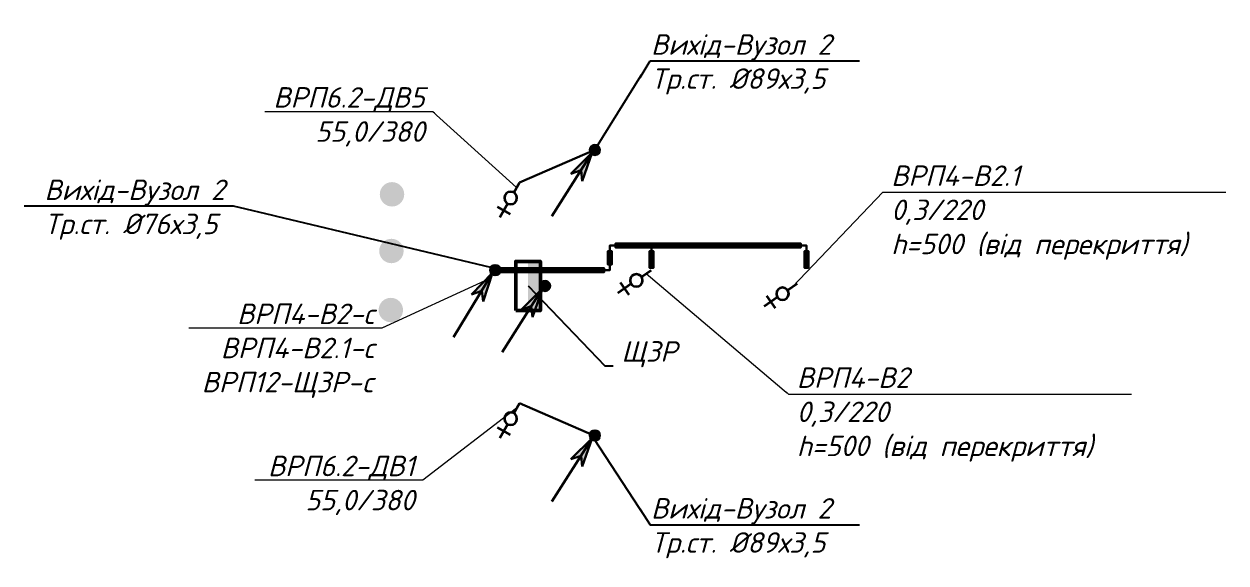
# Model space of a CAD drawing. Header units: millimetres. Extents: x -164867 to 807677, y -316775 to 513985.
# Drawn here: x 693599 to 708274, y 241146 to 247727 of the extents above; entities that cross this region are included whole.
import ezdxf
from ezdxf import colors
from ezdxf.entities.mleader import LeaderData, LeaderLine
from ezdxf.math import Vec2, Vec3

# ---------------------------------------------------------------- set-up
doc = ezdxf.new("R2010")
doc.units = ezdxf.units.MM
doc.layers.get('Defpoints').update_dxf_attribs({"color": 140})
for name, color, linetype, lineweight in [('E_Аварійні мережі', 1, 'Continuous', 30), ('E_В лотку', 5, 'Kabl_in_Lotok', 30), ('E_Обладнання', 84, 'Continuous', 35), ('E_Позначення', 7, 'Continuous', 15), ('E_Розп. мережі', 5, 'Continuous', 30), ('E_Щити', 1, 'Continuous', 50)]:
    doc.layers.add(name, color=color, linetype=linetype, lineweight=lineweight)
doc.layers.add('выноски', color=7, linetype='Continuous')
doc.styles.add('GOST 2.304', font='isocpeui.ttf')
doc.styles.add('ISO', font='isocpeui.ttf')
doc.styles.add('RomanS', font='romans.shx')
doc.styles.get("Standard").update_dxf_attribs({"font": 'arial.ttf'})
doc.styles.add('ГОСТ 2.304', font='isocpeui.ttf')
doc.linetypes.add('Kabl_in_Lotok', pattern='A,10,[130,ltypeshp.shx,S=1,R=0,X=0,Y=0],1,[130,ltypeshp.shx,S=1,R=90,X=0,Y=-1],1,[130,ltypeshp.shx,S=1,R=0,X=0,Y=0],10', length=22)

# ---------------------------------------------------------------- blocks, each defined once
blk = doc.blocks.new('электровывод')
at = {"color": 0, "linetype": 'ByBlock', "lineweight": -2}
for p, q in [((-122.6, 123.9), (-204.8, 207)), ((-202.4, 127.2), (-125, 203.7)), ((-59.5, 60.1), (0, 0))]:
    blk.add_line(p, q, dxfattribs=at)
blk.add_circle((-91, 92), 44.9, dxfattribs=at)
blk = doc.blocks.new('_None')
blk = doc.blocks.new('*U69')
at = {"lineweight": -2}
h = blk.add_hatch(color=256, dxfattribs=at)
edge = h.paths.add_edge_path()
edge.add_arc((0.07, 0), 1.28, 0, 360)
h = blk.add_hatch(color=256, dxfattribs=at)
h.paths.add_polyline_path([(-0.47, -0.71), (-5.33, -6.22), (-2.9, -5.18)])
h.paths.add_polyline_path([(-0.47, -0.71), (-2.9, -5.18), (-2.45, -7.79)])
for p, q in [((-9.24, -16.84), (-0.47, -0.71)), ((-0.47, -0.71), (-5.33, -6.22)), ((-0.47, -0.71), (-5.33, -6.22)), ((-0.47, -0.71), (-2.45, -7.79)), ((-0.47, -0.71), (-2.45, -7.79)), ((-5.33, -6.22), (-2.9, -5.18)), ((-5.33, -6.22), (-2.9, -5.18)), ((-2.9, -5.18), (-2.45, -7.79)), ((-2.9, -5.18), (-2.45, -7.79))]:
    blk.add_line(p, q, dxfattribs=at)
blk.add_circle((0.11, 0), 1.24, dxfattribs=at)
blk = doc.blocks.new('*U6')
at = {"lineweight": 40}
h = blk.add_hatch(color=0, dxfattribs=at)
h.dxf.hatch_style = 1
h.paths.add_polyline_path([(300, 150), (-300, 150), (-300, 0), (300, 0)])
at = {"color": 0}
blk.add_lwpolyline([(-300, 300), (300, 300), (300, 0), (-300, 0)], close=True, dxfattribs=at)
blk = doc.blocks.new('Лотки покрівлі')
at = {"layer": 'Defpoints'}
for points in [[(31073, 25563), (33335, 25563), (33335, 25613), (31073, 25613)], [(31073, 25613), (33335, 25613), (33335, 25563), (31073, 25563)], [(31073, 25613), (33335, 25613), (33335, 25613), (31073, 25613)], [(31073, 25563), (33335, 25563), (33335, 25563), (31073, 25563)], [(31028, 25358), (31028, 25518), (30978, 25518), (30978, 25358)], [(30978, 25358), (30978, 25518), (31028, 25518), (31028, 25358)], [(30978, 25358), (30978, 25518), (30978, 25518), (30978, 25358)], [(31028, 25358), (31028, 25518), (31028, 25518), (31028, 25358)], [(31486, 25518), (31486, 25318), (31536, 25318), (31536, 25518)], [(31486, 25518), (31486, 25318), (31486, 25318), (31486, 25518)], [(31536, 25518), (31536, 25318), (31486, 25318), (31486, 25518)], [(31536, 25518), (31536, 25318), (31536, 25318), (31536, 25518)], [(33380, 25518), (33380, 25318), (33430, 25318), (33430, 25518)], [(33380, 25518), (33380, 25318), (33380, 25318), (33380, 25518)], [(33430, 25518), (33430, 25318), (33380, 25318), (33380, 25518)], [(33430, 25518), (33430, 25318), (33430, 25318), (33430, 25518)], [(29603, 25263), (30933, 25263), (30933, 25313), (29603, 25313)], [(29603, 25313), (30933, 25313), (30933, 25263), (29603, 25263)], [(29603, 25313), (30933, 25313), (30933, 25313), (29603, 25313)], [(29603, 25263), (30933, 25263), (30933, 25263), (29603, 25263)]]:
    blk.add_3dface(points, dxfattribs=at)
at = {"layer": 'Defpoints', "style": 'RomanS', "flags": 9}
for tag, p in [('SYMBOL', (43986, 60117)), ('ID', (43986, 60114)), ('NAME', (43986, 60111)), ('TYP', (43986, 60107)), ('LENGTH', (43986, 60104)), ('ATT_1', (43986, 60101)), ('ATT_2', (43986, 60097)), ('ATT_3', (43986, 60094)), ('ATT_4', (43986, 60090)), ('ATT_5', (43986, 60086)), ('LUSTRO', (43986, 60083)), ('P1', (43986, 60079)), ('P2', (43986, 60076)), ('AN', (43986, 60073)), ('AN', (91705, -10656)), ('P2', (91705, -10659)), ('P1', (91705, -10662)), ('LUSTRO', (91705, -10665)), ('ATT_5', (91705, -10669)), ('ATT_4', (91705, -10672)), ('ATT_3', (91705, -10676)), ('ATT_2', (91705, -10679)), ('ATT_1', (91705, -10683)), ('LENGTH', (91705, -10686)), ('TYP', (91705, -10690)), ('NAME', (91705, -10693)), ('ID', (91705, -10696)), ('SYMBOL', (91705, -10699))]:
    blk.add_attdef(tag, p, '', height=3, dxfattribs=at)
at = {"layer": 'Defpoints', "flags": 1}
for tag, p in [('ATT_3', (67746, 48269)), ('ATT_2', (67746, 48269)), ('AN', (67746, 48269)), ('ATT_5', (67746, 48269)), ('ATT_4', (67746, 48269)), ('ATT_1', (67746, 48269)), ('TYP', (67746, 48269)), ('P2Y', (67746, 48269)), ('P2X', (67746, 48269)), ('P1Y', (67746, 48269)), ('P1X', (67746, 48269)), ('NAME', (67746, 48269)), ('ATT_3', (65082, 48145)), ('ATT_2', (65082, 48145)), ('AN', (65082, 48145)), ('ATT_5', (65082, 48145)), ('ATT_4', (65082, 48145)), ('ATT_1', (65082, 48145)), ('TYP', (65082, 48145)), ('P2Y', (65082, 48145)), ('P2X', (65082, 48145)), ('P1Y', (65082, 48145)), ('P1X', (65082, 48145)), ('NAME', (65082, 48145)), ('LENGTH', (65876, 48174)), ('ID', (65926, 48174)), ('LENGTH', (67746, 48145)), ('ID', (67696, 47969)), ('ID', (67746, 48095)), ('LENGTH', (67746, 47969)), ('AN', (65100, 46250)), ('ATT_5', (65100, 46250)), ('ATT_4', (65100, 46250)), ('ATT_3', (65100, 46250)), ('ATT_2', (65100, 46250)), ('ATT_1', (65100, 46250)), ('TYP', (65100, 46250)), ('P2Y', (65100, 46250)), ('P1Y', (65100, 46250)), ('P2X', (65100, 46250)), ('P1X', (65100, 46250)), ('NAME', (65100, 46250)), ('LENGTH', (65100, 46250)), ('ID', (65150, 46250)), ('AN', (65876, 46250)), ('ATT_5', (65876, 46250)), ('ATT_4', (65876, 46250)), ('ATT_3', (65876, 46250)), ('ATT_2', (65876, 46250)), ('ATT_1', (65876, 46250)), ('TYP', (65876, 46250)), ('LENGTH', (65876, 46250)), ('P2Y', (65876, 46250)), ('P1Y', (65876, 46250)), ('P2X', (65876, 46250)), ('P1X', (65876, 46250)), ('NAME', (65876, 46250)), ('ID', (65876, 46200)), ('AN', (65100, 46000)), ('ATT_5', (65100, 46000)), ('ATT_4', (65100, 46000)), ('ATT_3', (65100, 46000)), ('ATT_2', (65100, 46000)), ('ATT_1', (65100, 46000)), ('TYP', (65100, 46000)), ('LUSTRO', (65100, 46000)), ('P2Y', (65100, 46000)), ('P1Y', (65100, 46000)), ('P2X', (65100, 46000)), ('P1X', (65100, 46000)), ('NAME', (65100, 46000)), ('AN', (-582, 33794, 0)), ('ATT_5', (-582, 33794, 0)), ('ATT_4', (-582, 33794, 0)), ('ATT_3', (-582, 33794, 0)), ('ATT_2', (-582, 33794, 0)), ('ATT_1', (-582, 33794, 0)), ('TYP', (-582, 33794, 0)), ('LUSTRO', (-582, 33794, 0)), ('P2Y', (-582, 33794, 0)), ('P1Y', (-582, 33794, 0)), ('P2X', (-582, 33794, 0)), ('P1X', (-582, 33794, 0)), ('NAME', (-582, 33794, 0)), ('ID', (-367, 33439)), ('LENGTH', (-367, 33414)), ('AN', (146, 33414, 0)), ('ATT_5', (146, 33414, 0)), ('ATT_4', (146, 33414, 0)), ('ATT_3', (146, 33414, 0)), ('ATT_2', (146, 33414, 0)), ('ATT_1', (146, 33414, 0)), ('TYP', (146, 33414, 0)), ('LUSTRO', (146, 33414, 0)), ('P2Y', (146, 33414, 0)), ('P1Y', (146, 33414, 0)), ('P2X', (146, 33414, 0)), ('P1X', (146, 33414, 0)), ('NAME', (146, 33414, 0)), ('ID', (-367, 32340, 0)), ('LENGTH', (-367, 32315, 0)), ('AN', (146, 32315)), ('ATT_5', (146, 32315)), ('ATT_4', (146, 32315)), ('ATT_3', (146, 32315)), ('ATT_2', (146, 32315)), ('ATT_1', (146, 32315)), ('TYP', (146, 32315)), ('LUSTRO', (146, 32315)), ('P2Y', (146, 32315)), ('P1Y', (146, 32315)), ('P2X', (146, 32315)), ('P1X', (146, 32315)), ('NAME', (146, 32315)), ('AN', (31003, 25588)), ('ATT_5', (31003, 25588)), ('ATT_4', (31003, 25588)), ('ATT_3', (31003, 25588)), ('ATT_2', (31003, 25588)), ('ATT_1', (31003, 25588)), ('TYP', (31003, 25588)), ('ID', (31003, 25613)), ('LENGTH', (31003, 25588)), ('P2Y', (31003, 25588)), ('P1Y', (31003, 25588)), ('P2X', (31003, 25588)), ('P1X', (31003, 25588)), ('NAME', (31003, 25588)), ('LENGTH', (31511, 25518)), ('ID', (31536, 25518)), ('AN', (33405, 25588)), ('ATT_5', (33405, 25588)), ('ATT_4', (33405, 25588)), ('ATT_3', (33405, 25588)), ('ATT_2', (33405, 25588)), ('ATT_1', (33405, 25588)), ('TYP', (33405, 25588)), ('P2Y', (33405, 25588)), ('P1Y', (33405, 25588)), ('P2X', (33405, 25588)), ('P1X', (33405, 25588)), ('NAME', (33405, 25588)), ('LENGTH', (33405, 25588)), ('ID', (33430, 25588)), ('ID', (29603, 25313)), ('LENGTH', (29603, 25288)), ('ID', (30978, 25288)), ('AN', (31003, 25288)), ('ATT_5', (31003, 25288)), ('ATT_4', (31003, 25288)), ('ATT_3', (31003, 25288)), ('ATT_2', (31003, 25288)), ('ATT_1', (31003, 25288)), ('TYP', (31003, 25288)), ('LENGTH', (31003, 25288)), ('P2Y', (31003, 25288)), ('P1Y', (31003, 25288)), ('P2X', (31003, 25288)), ('P1X', (31003, 25288)), ('NAME', (31003, 25288)), ('AN', (31511, 25318)), ('ATT_5', (31511, 25318)), ('ATT_4', (31511, 25318)), ('ATT_3', (31511, 25318)), ('ATT_2', (31511, 25318)), ('ATT_1', (31511, 25318)), ('TYP', (31511, 25318)), ('LUSTRO', (31511, 25318)), ('P2Y', (31511, 25318)), ('P1Y', (31511, 25318)), ('P2X', (31511, 25318)), ('P1X', (31511, 25318)), ('NAME', (31511, 25318)), ('AN', (33405, 25318)), ('ATT_5', (33405, 25318)), ('ATT_4', (33405, 25318)), ('ATT_3', (33405, 25318)), ('ATT_2', (33405, 25318)), ('ATT_1', (33405, 25318)), ('TYP', (33405, 25318)), ('LUSTRO', (33405, 25318)), ('P2Y', (33405, 25318)), ('P1Y', (33405, 25318)), ('P2X', (33405, 25318)), ('P1X', (33405, 25318)), ('NAME', (33405, 25318)), ('AN', (-1644, 21431)), ('ATT_5', (-1644, 21431)), ('ATT_4', (-1644, 21431)), ('ATT_3', (-1644, 21431)), ('ATT_2', (-1644, 21431)), ('ATT_1', (-1644, 21431)), ('TYP', (-1644, 21431)), ('LUSTRO', (-1644, 21431)), ('P2Y', (-1644, 21431)), ('P1Y', (-1644, 21431)), ('P2X', (-1644, 21431)), ('P1X', (-1644, 21431)), ('NAME', (-1644, 21431)), ('LENGTH', (-797, 21431)), ('ID', (-797, 21406)), ('AN', (-1644, 19409)), ('ATT_5', (-1644, 19409)), ('ATT_4', (-1644, 19409)), ('ATT_3', (-1644, 19409)), ('ATT_2', (-1644, 19409)), ('ATT_1', (-1644, 19409)), ('TYP', (-1644, 19409)), ('LUSTRO', (-1644, 19409)), ('P2Y', (-1644, 19409)), ('P1Y', (-1644, 19409)), ('P2X', (-1644, 19409)), ('P1X', (-1644, 19409)), ('NAME', (-1644, 19409)), ('LENGTH', (-797, 19409)), ('ID', (-797, 19384)), ('AN', (-1644, 18289)), ('ATT_5', (-1644, 18289)), ('ATT_4', (-1644, 18289)), ('ATT_3', (-1644, 18289)), ('ATT_2', (-1644, 18289)), ('ATT_1', (-1644, 18289)), ('TYP', (-1644, 18289)), ('LUSTRO', (-1644, 18289)), ('P2Y', (-1644, 18289)), ('P1Y', (-1644, 18289)), ('P2X', (-1644, 18289)), ('P1X', (-1644, 18289)), ('NAME', (-1644, 18289)), ('LENGTH', (-797, 18289)), ('ID', (-797, 18264)), ('AN', (-1644, 17184)), ('ATT_5', (-1644, 17184)), ('ATT_4', (-1644, 17184)), ('ATT_3', (-1644, 17184)), ('ATT_2', (-1644, 17184)), ('ATT_1', (-1644, 17184)), ('TYP', (-1644, 17184)), ('LUSTRO', (-1644, 17184)), ('P2Y', (-1644, 17184)), ('P1Y', (-1644, 17184)), ('P2X', (-1644, 17184)), ('P1X', (-1644, 17184)), ('NAME', (-1644, 17184)), ('LENGTH', (-797, 17184)), ('ID', (-797, 17159)), ('AN', (70986, 16462)), ('ATT_5', (70986, 16462)), ('ATT_4', (70986, 16462)), ('ATT_3', (70986, 16462)), ('ATT_2', (70986, 16462)), ('ATT_1', (70986, 16462)), ('TYP', (70986, 16462)), ('P2Y', (70986, 16462)), ('P1Y', (70986, 16462)), ('P2X', (70986, 16462)), ('P1X', (70986, 16462)), ('NAME', (70986, 16462)), ('AN', (-1644, 16079)), ('ATT_5', (-1644, 16079)), ('ATT_4', (-1644, 16079)), ('ATT_3', (-1644, 16079)), ('ATT_2', (-1644, 16079)), ('ATT_1', (-1644, 16079)), ('TYP', (-1644, 16079)), ('LUSTRO', (-1644, 16079)), ('P2Y', (-1644, 16079)), ('P1Y', (-1644, 16079)), ('P2X', (-1644, 16079)), ('P1X', (-1644, 16079)), ('NAME', (-1644, 16079)), ('LENGTH', (-797, 16079)), ('ID', (-797, 16054)), ('AN', (-1644, 14974)), ('ATT_5', (-1644, 14974)), ('ATT_4', (-1644, 14974)), ('ATT_3', (-1644, 14974)), ('ATT_2', (-1644, 14974)), ('ATT_1', (-1644, 14974)), ('TYP', (-1644, 14974)), ('LUSTRO', (-1644, 14974)), ('P2Y', (-1644, 14974)), ('P1Y', (-1644, 14974)), ('P2X', (-1644, 14974)), ('P1X', (-1644, 14974)), ('NAME', (-1644, 14974)), ('LENGTH', (-797, 14974)), ('ID', (-797, 14949)), ('ID', (66933, 14684)), ('ID', (67906, 14684)), ('ID', (69386, 14684)), ('ID', (-657, 14644)), ('LENGTH', (-582, 14644)), ('LENGTH', (66933, 14609)), ('LENGTH', (67906, 14609)), ('AN', (68533, 14609)), ('ATT_5', (68533, 14609)), ('ATT_4', (68533, 14609)), ('ATT_3', (68533, 14609)), ('ATT_2', (68533, 14609)), ('ATT_1', (68533, 14609)), ('TYP', (68533, 14609)), ('P2Y', (68533, 14609)), ('P1Y', (68533, 14609)), ('P2X', (68533, 14609)), ('P1X', (68533, 14609)), ('NAME', (68533, 14609)), ('LENGTH', (69386, 14609)), ('AN', (69506, 14609)), ('ATT_5', (69506, 14609)), ('ATT_4', (69506, 14609)), ('ATT_3', (69506, 14609)), ('ATT_2', (69506, 14609)), ('ATT_1', (69506, 14609)), ('TYP', (69506, 14609)), ('P2Y', (69506, 14609)), ('P1Y', (69506, 14609)), ('P2X', (69506, 14609)), ('P1X', (69506, 14609)), ('NAME', (69506, 14609)), ('ID', (70911, 14609)), ('AN', (70986, 14609)), ('ATT_5', (70986, 14609)), ('ATT_4', (70986, 14609)), ('ATT_3', (70986, 14609)), ('ATT_2', (70986, 14609)), ('ATT_1', (70986, 14609)), ('TYP', (70986, 14609)), ('LENGTH', (70986, 14609)), ('P2Y', (70986, 14609)), ('P1Y', (70986, 14609)), ('P2X', (70986, 14609)), ('P1X', (70986, 14609)), ('NAME', (70986, 14609)), ('LENGTH', (70986, 14489)), ('ID', (71061, 14489)), ('AN', (70986, 11569)), ('ATT_5', (70986, 11569)), ('ATT_4', (70986, 11569)), ('ATT_3', (70986, 11569)), ('ATT_2', (70986, 11569)), ('ATT_1', (70986, 11569)), ('TYP', (70986, 11569)), ('P2Y', (70986, 11569)), ('P1Y', (70986, 11569)), ('P2X', (70986, 11569)), ('P1X', (70986, 11569)), ('NAME', (70986, 11569)), ('ATT_3', (66940, 3004)), ('ATT_2', (66940, 3004)), ('AN', (66940, 3004)), ('ATT_5', (66940, 3004)), ('ATT_4', (66940, 3004)), ('ATT_1', (66940, 3004)), ('TYP', (66940, 3004)), ('ID', (66940, 3029)), ('LENGTH', (66940, 3004)), ('P2Y', (66940, 3004)), ('P2X', (66940, 3004)), ('P1Y', (66940, 3004)), ('P1X', (66940, 3004)), ('NAME', (66940, 3004)), ('ATT_3', (70972, 3004)), ('ATT_2', (70972, 3004)), ('AN', (70972, 3004)), ('ATT_5', (70972, 3004)), ('ATT_4', (70972, 3004)), ('ATT_1', (70972, 3004)), ('TYP', (70972, 3004)), ('P2Y', (70972, 3004)), ('P2X', (70972, 3004)), ('P1Y', (70972, 3004)), ('P1X', (70972, 3004)), ('NAME', (70972, 3004)), ('ID', (66915, 2250)), ('LENGTH', (66940, 2250)), ('AN', (12550, 750)), ('ATT_5', (12550, 750)), ('ATT_4', (12550, 750)), ('ATT_3', (12550, 750)), ('ATT_2', (12550, 750)), ('ATT_1', (12550, 750)), ('TYP', (12550, 750)), ('ID', (12550, 775)), ('P2Y', (12550, 750)), ('P1Y', (12550, 750)), ('P2X', (12550, 750)), ('P1X', (12550, 750)), ('NAME', (12550, 750)), ('LENGTH', (12550, 750)), ('AN', (15171, 750)), ('ATT_5', (15171, 750)), ('ATT_4', (15171, 750)), ('ATT_3', (15171, 750)), ('ATT_2', (15171, 750)), ('ATT_1', (15171, 750)), ('TYP', (15171, 750)), ('LUSTRO', (15171, 750)), ('P2Y', (15171, 750)), ('P1Y', (15171, 750)), ('P2X', (15171, 750)), ('P1X', (15171, 750)), ('NAME', (15171, 750)), ('ID', (12525, 0)), ('LENGTH', (12550, 0))]:
    blk.add_attdef(tag, p, '', height=25, dxfattribs=at)
for tag, p in [('LENGTH', (66836, 15180)), ('LENGTH', (66836, 15015)), ('ID', (66911, 15180)), ('LUSTRO', (66836, 14895)), ('ATT_3', (66836, 14895)), ('ATT_2', (66836, 14895)), ('ATT_5', (66836, 14895)), ('ATT_4', (66836, 14895)), ('ATT_1', (66836, 14895)), ('NAME', (66836, 14895)), ('ID', (66911, 15015)), ('P2Y', (66836, 14895)), ('P2X', (66836, 14895)), ('LUSTRO', (66836, 14729)), ('ATT_3', (66836, 14729)), ('ATT_2', (66836, 14729)), ('TYP', (66836, 14895)), ('P1Y', (66836, 14895)), ('P1X', (66836, 14895)), ('AN', (66836, 14895)), ('ATT_4', (66836, 14729)), ('ATT_5', (66836, 14729)), ('ATT_1', (66836, 14729)), ('NAME', (66836, 14729)), ('P2Y', (66836, 14729)), ('P2X', (66836, 14729)), ('TYP', (66836, 14729)), ('P1Y', (66836, 14729)), ('P1X', (66836, 14729)), ('AN', (66836, 14729))]:
    blk.add_attdef(tag, p, '', height=25, rotation=90, dxfattribs=at)

msp = doc.modelspace()

# ---------------------------------------------------------------- linework, layer by layer
at = {"layer": 'E_Аварійні мережі'}
for points in [[(699648.16, 245793.3), (700568.59, 246189.31)], [(700555.65, 242703.16), (699648.59, 243098.73)]]:
    msp.add_lwpolyline(points, dxfattribs=at)
at = {"layer": 'E_В лотку', "ltscale": 100}
for points in [[(699351.35, 244721.14), (700751.35, 244721.14), (700751.35, 245021.14), (703153.57, 245021.14), (703153.57, 244751.14)], [(701258.89, 244751.14), (701258.89, 245021.14)]]:
    msp.add_lwpolyline(points, dxfattribs=at)

# ---------------------------------------------------------------- block references
at = {"layer": 'E_Аварійні мережі', "xscale": 50.00000000000002, "yscale": 50.00000000000002, "zscale": 50.00000000000002, "rotation": 355.953213338055}
for p in [(700563, 246189.76), (699955.06, 244529.18), (700563, 242703.61)]:
    msp.add_blockref('*U69', p, dxfattribs=at)
at = {"layer": 'E_В лотку', "xscale": 50.00000000000003, "yscale": 50.00000000000003, "zscale": 50.00000000000003, "rotation": 357.0874877686715}
msp.add_blockref('*U69', (699345.76, 244721.49), dxfattribs=at)
at = {"layer": 'E_Обладнання', "xscale": -1.687500000021706, "yscale": 1.687500000021705, "zscale": 1.687500000021704}
for p, rotation in [((699648.16, 245793.3), 195.3553398240153), ((701254.38, 244721.14), 169.4892115701172), ((703039.35, 244558.06), 169.4892115701172), ((699648.16, 243098.3), 195.3553398240153)]:
    msp.add_blockref('электровывод', p, dxfattribs=dict(at, rotation=rotation))
at = {"layer": 'E_Щити', "rotation": 89.99999999999999}
msp.add_blockref('*U6', (699903.65, 244528.73), dxfattribs=at)

# ---------------------------------------------------------------- next in the draw order: leaders
at = {"layer": 'выноски', "color": 6, "ltscale": 100}
ml = msp.add_multileader_mtext('Standard', dxfattribs=at)
ml.set_content('Вихід-Вузол 2\\PТр.ст. %%C89х3,5 ', color=6, style='GOST 2.304')
ml.set_leader_properties()
ml.set_arrow_properties(name='NONE')
ml.build(insert=Vec2(0, 0))
ml.multileader.update_dxf_attribs({"text_left_attachment_type": 6, "text_right_attachment_type": 6})
ctx = ml.context
ctx.base_point, ctx.char_height, ctx.plane_origin = Vec3(701251.88, 247276.56), 250, Vec3(699079.88, 255127.51)
ctx.left_attachment, ctx.right_attachment = 6, 6
notes = []
notes.append((ctx, [(0, (1, 1, 0), (701243.88, 247276.56), (1, 0), 8, [(1, [(700568.59, 246189.31)], 0, [])])]))
ctx.mtext.insert, ctx.mtext.width, ctx.mtext.defined_height, ctx.mtext.flow_direction = Vec3(701253.88, 247601.56), 2678.4939, 297.17, 5
ctx.mtext.has_bg_fill, ctx.mtext.bg_color, ctx.mtext.bg_scale_factor, ctx.mtext.bg_transparency, ctx.mtext.use_window_bg_color = 1, -1023410167, 1.5, 0, 1
ml = msp.add_multileader_mtext('Standard', dxfattribs=at)
ml.set_content('Вихід-Вузол 2\\PТр.ст. %%C76х3,5 ', color=6, style='GOST 2.304')
ml.set_leader_properties()
ml.set_arrow_properties(name='NONE')
ml.build(insert=Vec2(0, 0))
ml.multileader.update_dxf_attribs({"text_left_attachment_type": 6, "text_right_attachment_type": 6})
ctx = ml.context
ctx.base_point, ctx.char_height, ctx.plane_origin = Vec3(693846.29, 245502.54), 250, Vec3(690838.71, 252324.27)
ctx.left_attachment, ctx.right_attachment = 6, 6
notes.append((ctx, [(1, (1, 1, 0), (696155.83, 245502.54), (-1, 0), 8, [(1, [(699298.16, 244752.76)], 0, [])])]))
ctx.mtext.insert, ctx.mtext.width, ctx.mtext.defined_height, ctx.mtext.flow_direction = Vec3(693848.29, 245827.54), 2678.4939, 1326.39, 5
ctx.mtext.has_bg_fill, ctx.mtext.bg_color, ctx.mtext.bg_scale_factor, ctx.mtext.bg_transparency, ctx.mtext.use_window_bg_color = 1, -1023410167, 1.5, 0, 1
ml = msp.add_multileader_mtext('Standard', dxfattribs=at)
ml.set_content('Вихід-Вузол 2\\PТр.ст. %%C89х3,5 ', color=6, style='GOST 2.304')
ml.set_leader_properties()
ml.set_arrow_properties(name='NONE')
ml.build(insert=Vec2(0, 0))
ml.multileader.update_dxf_attribs({"text_left_attachment_type": 6, "text_right_attachment_type": 6})
ctx = ml.context
ctx.base_point, ctx.char_height, ctx.plane_origin = Vec3(701251.88, 241612.92), 250, Vec3(699079.88, 249463.87)
ctx.left_attachment, ctx.right_attachment = 6, 6
notes.append((ctx, [(0, (1, 1, 0), (701243.88, 241612.92), (1, 0), 8, [(1, [(700558.93, 242658.5)], 0, [])])]))
ctx.mtext.insert, ctx.mtext.width, ctx.mtext.defined_height, ctx.mtext.flow_direction = Vec3(701253.88, 241937.92), 2678.4939, 297.17, 5
ctx.mtext.has_bg_fill, ctx.mtext.bg_color, ctx.mtext.bg_scale_factor, ctx.mtext.bg_transparency, ctx.mtext.use_window_bg_color = 1, -1023410167, 1.5, 0, 1
for ctx, leaders in notes:
    for number, flags, end, landing, length, lines in leaders:
        leader = LeaderData()
        leader.index, (leader.has_last_leader_line, leader.has_dogleg_vector, leader.attachment_direction) = number, flags
        leader.last_leader_point, leader.dogleg_vector, leader.dogleg_length = Vec3(end), Vec3(landing), length
        for number, points, colour, breaks in lines:
            line = LeaderLine()
            line.index, line.vertices, line.color, line.breaks = number, Vec3.list(points), colors.encode_raw_color(colour), breaks
            leader.lines.append(line)
        ctx.leaders.append(leader)

# ---------------------------------------------------------------- next in the draw order: hatches: boundary and pattern name
h = msp.add_hatch(color=1)
h.dxf.hatch_style = 1
h.paths.add_polyline_path([(697935.49, 244955.35, 1), (698233.84, 244955.35, 1)])

# ---------------------------------------------------------------- next in the draw order: block references
at = {"layer": 'E_Розп. мережі', "color": 2}
msp.add_blockref('Лотки покрівлі', (669748.16, 219433.54), dxfattribs=at)

# ---------------------------------------------------------------- next in the draw order: leaders
at = {"layer": 'E_Позначення'}
ml = msp.add_multileader_mtext('Standard', dxfattribs=at)
ml.set_content('ВРП6.2-ДВ5\\P55,0/380', color=256, style='ГОСТ 2.304')
ml.set_leader_properties(color=256, linetype='ByLayer', lineweight=-1)
ml.set_arrow_properties(name='NONE')
ml.build(insert=Vec2(0, 0))
ml.multileader.update_dxf_attribs({"has_dogleg": 0, "text_left_attachment_type": 6, "text_right_attachment_type": 6, "dogleg_length": 0, "arrow_head_size": 1})
ctx = ml.context
ctx.base_point, ctx.char_height, ctx.arrow_head_size, ctx.landing_gap_size, ctx.plane_origin = Vec3(696482.29, 246655.67), 250, 1, 100, Vec3(720690.94, 244302.6)
ctx.left_attachment, ctx.right_attachment, ctx.text_align_type = 6, 6, 2
notes = []
notes.append((ctx, [(1, (1, 1, 0), (698591.76, 246655.67), (-1, 0), 0, [(0, [(699613.2, 245731.09)], 0, [])])]))
ctx.mtext.insert, ctx.mtext.alignment, ctx.mtext.flow_direction = Vec3(698491.76, 246955.67), 3, 5
ctx.mtext.has_bg_fill, ctx.mtext.bg_color, ctx.mtext.bg_scale_factor, ctx.mtext.bg_transparency, ctx.mtext.use_window_bg_color = 1, -1027028792, 1.5, 0, 1
ml = msp.add_multileader_mtext('Standard', dxfattribs=at)
ml.set_content('ВРП4-В2\\P0,3/220\\Ph=500 (від перекриття)', color=256, style='ГОСТ 2.304')
ml.set_leader_properties(color=256, linetype='ByLayer', lineweight=-1)
ml.set_arrow_properties(name='NONE')
ml.build(insert=Vec2(0, 0))
ml.multileader.update_dxf_attribs({"has_dogleg": 0, "text_left_attachment_type": 6, "text_right_attachment_type": 6, "dogleg_length": 0, "arrow_head_size": 1})
ctx = ml.context
ctx.base_point, ctx.char_height, ctx.arrow_head_size, ctx.landing_gap_size, ctx.plane_origin = Vec3(702933.89, 243209.05), 250, 1, 100, Vec3(720982.75, 244080.52)
ctx.left_attachment, ctx.right_attachment = 6, 6
notes.append((ctx, [(0, (1, 1, 0), (702933.89, 243209.05), (1, 0), 0, [(0, [(701195.78, 244680.41)], 0, [])])]))
ctx.mtext.insert, ctx.mtext.flow_direction = Vec3(703033.89, 243534.05), 5
ctx.mtext.has_bg_fill, ctx.mtext.bg_color, ctx.mtext.bg_scale_factor, ctx.mtext.bg_transparency, ctx.mtext.use_window_bg_color = 1, -1027028792, 1.5, 0, 1
ml = msp.add_multileader_mtext('Standard', dxfattribs=at)
ml.set_content('ВРП6.2-ДВ1\\P55,0/380', color=256, style='ГОСТ 2.304')
ml.set_leader_properties(color=256, linetype='ByLayer', lineweight=-1)
ml.set_arrow_properties(name='NONE')
ml.build(insert=Vec2(0, 0))
ml.multileader.update_dxf_attribs({"has_dogleg": 0, "text_left_attachment_type": 6, "text_right_attachment_type": 6, "dogleg_length": 0, "arrow_head_size": 1})
ctx = ml.context
ctx.base_point, ctx.char_height, ctx.arrow_head_size, ctx.landing_gap_size, ctx.plane_origin = Vec3(696398.61, 242155.64), 250, 1, 100, Vec3(720690.94, 241607.6)
ctx.left_attachment, ctx.right_attachment, ctx.text_align_type = 6, 6, 2
notes.append((ctx, [(1, (1, 1, 0), (698469.26, 242155.64), (-1, 0), 0, [(0, [(699613.2, 243036.09)], 0, [])])]))
ctx.mtext.insert, ctx.mtext.alignment, ctx.mtext.flow_direction = Vec3(698369.26, 242455.64), 3, 5
ctx.mtext.has_bg_fill, ctx.mtext.bg_color, ctx.mtext.bg_scale_factor, ctx.mtext.bg_transparency, ctx.mtext.use_window_bg_color = 1, -1027028792, 1.5, 0, 1
for ctx, leaders in notes:
    for number, flags, end, landing, length, lines in leaders:
        leader = LeaderData()
        leader.index, (leader.has_last_leader_line, leader.has_dogleg_vector, leader.attachment_direction) = number, flags
        leader.last_leader_point, leader.dogleg_vector, leader.dogleg_length = Vec3(end), Vec3(landing), length
        for number, points, colour, breaks in lines:
            line = LeaderLine()
            line.index, line.vertices, line.color, line.breaks = number, Vec3.list(points), colors.encode_raw_color(colour), breaks
            leader.lines.append(line)
        ctx.leaders.append(leader)

# ---------------------------------------------------------------- next in the draw order: hatches: boundary and pattern name
h = msp.add_hatch(color=1)
h.dxf.hatch_style = 1
h.paths.add_polyline_path([(697942.7, 245647.44, 1), (698241.05, 245647.44, 1)])

# ---------------------------------------------------------------- next in the draw order: leaders
ml = msp.add_multileader_mtext('Standard', dxfattribs=at)
ml.set_content('ВРП4-В2.1\\P0,3/220\\Ph=500 (від перекриття)', color=256, style='ГОСТ 2.304')
ml.set_leader_properties(color=256, linetype='ByLayer', lineweight=-1)
ml.set_arrow_properties(name='NONE')
ml.build(insert=Vec2(0, 0))
ml.multileader.update_dxf_attribs({"has_dogleg": 0, "text_left_attachment_type": 6, "text_right_attachment_type": 6, "dogleg_length": 0, "arrow_head_size": 1})
ctx = ml.context
ctx.base_point, ctx.char_height, ctx.arrow_head_size, ctx.landing_gap_size, ctx.plane_origin = Vec3(704086.09, 245674.86), 250, 1, 100, Vec3(722767.71, 243917.44)
ctx.left_attachment, ctx.right_attachment = 6, 6
notes = []
notes.append((ctx, [(0, (1, 1, 0), (704086.09, 245674.86), (1, 0), 0, [(0, [(702980.75, 244517.34)], 0, [])])]))
ctx.mtext.insert, ctx.mtext.flow_direction = Vec3(704186.09, 245999.86), 5
ctx.mtext.has_bg_fill, ctx.mtext.bg_color, ctx.mtext.bg_scale_factor, ctx.mtext.bg_transparency, ctx.mtext.use_window_bg_color = 1, -1027028792, 1.5, 0, 1
ml = msp.add_multileader_mtext('Standard', dxfattribs=at)
ml.set_content('ВРП4-В2-с\\PВРП4-В2.1-с\\PВРП12-ЩЗР-c', color=256, style='ГОСТ 2.304')
ml.set_leader_properties(color=256, linetype='ByLayer', lineweight=-1)
ml.set_arrow_properties(name='NONE')
ml.build(insert=Vec2(0, 0))
ml.multileader.update_dxf_attribs({"has_dogleg": 0, "text_left_attachment_type": 6, "text_right_attachment_type": 6, "dogleg_length": 0, "arrow_head_size": 1})
ctx = ml.context
ctx.base_point, ctx.char_height, ctx.arrow_head_size, ctx.landing_gap_size, ctx.plane_origin = Vec3(695584.71, 244013.1), 250, 1, 100, Vec3(719747.61, 243928.83)
ctx.left_attachment, ctx.right_attachment, ctx.text_align_type = 6, 6, 2
notes.append((ctx, [(1, (1, 1, 0), (697968.8, 244013.1), (-1, 0), 0, [(0, [(699225.23, 244589.63)], 0, [])])]))
ctx.mtext.insert, ctx.mtext.alignment, ctx.mtext.flow_direction = Vec3(697868.8, 244313.1), 3, 5
ctx.mtext.has_bg_fill, ctx.mtext.bg_color, ctx.mtext.bg_scale_factor, ctx.mtext.bg_transparency, ctx.mtext.use_window_bg_color = 1, -1027028792, 1.5, 0, 1
at = {"layer": 'E_Позначення', "color": 7, "lineweight": 9}
ml = msp.add_multileader_mtext('Standard', dxfattribs=at)
ml.set_content('ЩЗР', color=7, style='ISO')
ml.set_leader_properties()
ml.set_arrow_properties(name='NONE')
ml.build(insert=Vec2(0, 0))
ml.multileader.update_dxf_attribs({"has_text_frame": 1, "text_left_attachment_type": 7, "text_right_attachment_type": 8, "dogleg_length": 100, "arrow_head_size": 200})
ctx = ml.context
ctx.base_point, ctx.char_height, ctx.arrow_head_size, ctx.landing_gap_size, ctx.plane_origin = Vec3(700792.11, 243553.74), 250, 200, 100, Vec3(653113.74, 246726.6)
ctx.left_attachment, ctx.right_attachment = 7, 8
notes.append((ctx, [(1, (1, 1, 0), (700692.11, 243553.74), (1, 0), 100, [(0, [(699753.65, 244528.73)], 0, [])])]))
ctx.mtext.insert, ctx.mtext.line_spacing_factor, ctx.mtext.flow_direction = Vec3(700892.11, 243853.74), 0.72, 5
ctx.mtext.has_bg_fill, ctx.mtext.bg_color, ctx.mtext.bg_scale_factor, ctx.mtext.bg_transparency, ctx.mtext.use_window_bg_color = 1, -1027028792, 1.5, 0, 1
for ctx, leaders in notes:
    for number, flags, end, landing, length, lines in leaders:
        leader = LeaderData()
        leader.index, (leader.has_last_leader_line, leader.has_dogleg_vector, leader.attachment_direction) = number, flags
        leader.last_leader_point, leader.dogleg_vector, leader.dogleg_length = Vec3(end), Vec3(landing), length
        for number, points, colour, breaks in lines:
            line = LeaderLine()
            line.index, line.vertices, line.color, line.breaks = number, Vec3.list(points), colors.encode_raw_color(colour), breaks
            leader.lines.append(line)
        ctx.leaders.append(leader)

# ---------------------------------------------------------------- next in the draw order: hatches: boundary and pattern name
h = msp.add_hatch(color=1)
h.dxf.hatch_style = 1
h.paths.add_polyline_path([(697928.28, 244234.44, 1), (698226.63, 244234.44, 1)])

doc.saveas('drawing.dxf')
